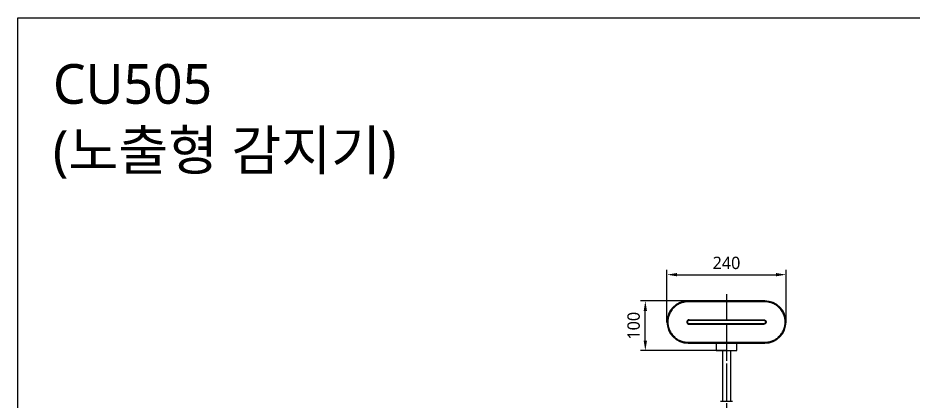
# Model space of a CAD drawing. Extents: x -2629 to 3156, y -2170 to 2130.
# Drawn here: x 56 to 1859, y 1358 to 2130 of the extents above; entities that cross this region are included whole.
import ezdxf

# ---------------------------------------------------------------- set-up
doc = ezdxf.new("R2010")
doc.units = 0
doc.header["$LTSCALE"] = 20
doc.header["$MEASUREMENT"] = 0
doc.linetypes.add('CENTER', pattern=[2, 1.25, -0.25, 0.25, -0.25])
doc.layers.get('0').update_dxf_attribs({"linetype": 'CONTINUOUS'})
doc.layers.get('DEFPOINTS').update_dxf_attribs({"linetype": 'CONTINUOUS'})
for name, color, linetype in [('4', 4, 'CONTINUOUS'), ('5', 5, 'CONTINUOUS'), ('CENTER', 2, 'CENTER')]:
    doc.layers.add(name, color=color, linetype=linetype)
doc.styles.add('GHS', font='romans', dxfattribs={"bigfont": 'ghs'})
doc.styles.get("Standard").update_dxf_attribs({"font": 'NanumGothic.ttf'})
doc.dimstyles.new('Standard$0', dxfattribs={"dimtxt": 0.18, "dimasz": 0.18, "dimexe": 0.18, "dimexo": 0.0625, "dimgap": 0.09, "dimtad": 0, "dimtih": 1, "dimtoh": 1, "dimdec": 4, "dimzin": 0, "dimdsep": 46, "dimtxsty": 'Standard', "dimcen": 0.09, "dimadec": 0, "dimazin": 0, "dimtfac": 1, "dimtdec": 4, "dimtofl": 0, "dimtmove": 0, "dimatfit": 3, "dimfxl": 0, "dimtolj": 1, "dimtzin": 0, "dimarcsym": 0})

# ---------------------------------------------------------------- blocks, each defined once
blk = doc.blocks.new('*D32')
at = {"color": 3, "lineweight": -2}
for p, q in [((1363, 1517.5), (1363, 1622.9)), ((1603, 1517.5), (1603, 1622.9)), ((1383, 1612.9), (1583, 1612.9))]:
    blk.add_line(p, q, dxfattribs=at)
at = {"color": 3}
for points in [[(1383, 1616.2), (1383, 1609.6), (1363, 1612.9)], [(1583, 1616.2), (1583, 1609.6), (1603, 1612.9)]]:
    blk.add_solid(points, dxfattribs=at)
at = {"layer": 'DEFPOINTS', "color": 0}
for p in [(1603, 1612.9), (1363, 1517.5), (1603, 1517.5)]:
    blk.add_point(p, dxfattribs=at)
at = {"color": 2, "insert": (1483, 1636.5), "char_height": 25, "attachment_point": 5}
blk.add_mtext('\\A1;240', dxfattribs=at)
blk = doc.blocks.new('*D33')
at = {"color": 3, "lineweight": -2}
for p, q in [((1405.5, 1560), (1309.5, 1560)), ((1319.5, 1480), (1319.5, 1540)), ((1483, 1460), (1309.5, 1460))]:
    blk.add_line(p, q, dxfattribs=at)
at = {"color": 3}
for points in [[(1316.2, 1540), (1322.9, 1540), (1319.5, 1560)], [(1316.2, 1480), (1322.9, 1480), (1319.5, 1460)]]:
    blk.add_solid(points, dxfattribs=at)
at = {"layer": 'DEFPOINTS', "color": 0}
for p in [(1319.5, 1560), (1405.5, 1560), (1483, 1460)]:
    blk.add_point(p, dxfattribs=at)
at = {"color": 2, "insert": (1296, 1510), "char_height": 25, "attachment_point": 5, "rotation": 90}
blk.add_mtext('\\A1;100', dxfattribs=at)

msp = doc.modelspace()

# ---------------------------------------------------------------- linework, layer by layer
at = {"color": 6, "linetype": 'Continuous'}
for p, q in [((1560.5, 1560), (1405.5, 1560)), ((1405.5, 1475), (1483, 1475)), ((1483, 1475), (1560.5, 1475))]:
    msp.add_line(p, q, dxfattribs=at)
for centre, start, end in [((1405.5, 1517.5), 90, 270), ((1560.5, 1517.5), 270, 90)]:
    msp.add_arc(centre, 42.5, start, end, dxfattribs=at)
msp.add_ellipse((1558.5, 1514.1), major_axis=(-1.06, 0), ratio=0.832382, start_param=1.561979, end_param=1.562708, dxfattribs=at)
for points, knots in [([(1405.5, 1558.2), (1405.5, 1558.2), (1405.5, 1558.2), (1404.8, 1558.2), (1404.1, 1558.2), (1402.7, 1558.1), (1402, 1558.1), (1400.6, 1557.9), (1400, 1557.9), (1398.9, 1557.7), (1398.6, 1557.6), (1397.9, 1557.5), (1397.6, 1557.4), (1396.6, 1557.2), (1395.9, 1557.1), (1393.9, 1556.6), (1392.6, 1556.1), (1388.7, 1554.7), (1386.3, 1553.5), (1381.6, 1550.6), (1379.4, 1548.9), (1375.4, 1545.1), (1373.6, 1543), (1370.5, 1538.5), (1369.2, 1536), (1367, 1531), (1366.2, 1528.3), (1365.3, 1524.3), (1364.9, 1521.6), (1364.7, 1517.5), (1364.9, 1513.3), (1365.4, 1510.6), (1366.2, 1506.6), (1367, 1504), (1369.2, 1498.9), (1370.5, 1496.5), (1373.7, 1492), (1375.5, 1489.9), (1379.4, 1486.1), (1381.6, 1484.4), (1386.3, 1481.5), (1388.7, 1480.3), (1392.6, 1478.9), (1393.9, 1478.5), (1395.9, 1477.9), (1396.6, 1477.8), (1397.6, 1477.6), (1397.9, 1477.5), (1398.6, 1477.4), (1398.9, 1477.3), (1400, 1477.2), (1400.6, 1477.1), (1402, 1476.9), (1402.7, 1476.9), (1404.1, 1476.8), (1404.7, 1476.8), (1405.8, 1476.8), (1406.4, 1476.8), (1407.6, 1476.8), (1408, 1476.8), (1408.5, 1476.8), (1409.1, 1476.8), (1409.5, 1476.8), (1410.6, 1476.8), (1411.4, 1476.8), (1413.8, 1476.8), (1415.3, 1476.8), (1420.1, 1476.8), (1423.2, 1476.8), (1432.7, 1476.8), (1438.9, 1476.8), (1451.5, 1476.8), (1464.1, 1476.8), (1483, 1476.8), (1501.9, 1476.8), (1514.5, 1476.8), (1523.9, 1476.8), (1527, 1476.8), (1533.3, 1476.8), (1536.5, 1476.8), (1542.8, 1476.8), (1545.9, 1476.8), (1550.6, 1476.8), (1552.2, 1476.8), (1554.6, 1476.8), (1555.4, 1476.8), (1556.5, 1476.8), (1556.9, 1476.8), (1557.5, 1476.8), (1558, 1476.8), (1558.2, 1476.8), (1558.5, 1476.8)], [0, 0, 0, 0, 0.000149, 0.000149, 0.005233, 0.005233, 0.010317, 0.010317, 0.0154, 0.0154, 0.017942, 0.017942, 0.020484, 0.020484, 0.025568, 0.025568, 0.035736, 0.035736, 0.056071, 0.056071, 0.076406, 0.076406, 0.096741, 0.096741, 0.117077, 0.117077, 0.137412, 0.137412, 0.147596, 0.157747, 0.167898, 0.178049, 0.178049, 0.198351, 0.198351, 0.218653, 0.218653, 0.238955, 0.238955, 0.259257, 0.259257, 0.27956, 0.27956, 0.289711, 0.289711, 0.294786, 0.294786, 0.297324, 0.297324, 0.299862, 0.299862, 0.304937, 0.304937, 0.310013, 0.310013, 0.315088, 0.315088, 0.317626, 0.320164, 0.322701, 0.325475, 0.325475, 0.330787, 0.330787, 0.34141, 0.34141, 0.362656, 0.362656, 0.405149, 0.405149, 0.490134, 0.490134, 0.575129, 0.660104, 0.745078, 0.830052, 0.830052, 0.872539, 0.872539, 0.915026, 0.915026, 0.957513, 0.957513, 0.978756, 0.978756, 0.989378, 0.989378, 0.994689, 0.994689, 0.997459, 1, 1, 1, 1]), ([(1407.5, 1558.2), (1407.2, 1558.2), (1406.5, 1558.2), (1405.8, 1558.2), (1405.5, 1558.2)], [0, 0, 0, 0, 0.515101, 1, 1, 1, 1]), ([(1558.5, 1476.8), (1558.8, 1476.8), (1559.6, 1476.8), (1560.2, 1476.8), (1561.3, 1476.8), (1561.9, 1476.8), (1563.3, 1476.9), (1564, 1476.9), (1565.4, 1477.1), (1566, 1477.2), (1567.4, 1477.4), (1568.1, 1477.5), (1569.4, 1477.8), (1570.1, 1477.9), (1572.1, 1478.4), (1573.4, 1478.9), (1577.3, 1480.3), (1579.7, 1481.5), (1584.4, 1484.4), (1586.6, 1486.1), (1590.6, 1489.9), (1592.4, 1492), (1595.5, 1496.5), (1596.8, 1498.9), (1599, 1504), (1599.8, 1506.6), (1600.7, 1510.7), (1601.1, 1513.4), (1601.3, 1517.5), (1601.1, 1521.6), (1600.7, 1524.3), (1599.8, 1528.4), (1599, 1531), (1596.8, 1536.1), (1595.5, 1538.5), (1592.4, 1543), (1590.6, 1545.1), (1586.6, 1548.9), (1584.4, 1550.6), (1579.8, 1553.5), (1577.3, 1554.7), (1573.5, 1556.1), (1572.1, 1556.5), (1570.2, 1557.1), (1569.5, 1557.2), (1568.5, 1557.4), (1568.1, 1557.5), (1567.5, 1557.6), (1567.1, 1557.7), (1566.1, 1557.8), (1565.4, 1557.9), (1564.1, 1558.1), (1563.4, 1558.1), (1562, 1558.2), (1561.3, 1558.2), (1560.3, 1558.2), (1559.6, 1558.2), (1558.5, 1558.2), (1557.7, 1558.2), (1556.8, 1558.2), (1555.4, 1558.2), (1554.6, 1558.2), (1552.3, 1558.2), (1550.7, 1558.2), (1546, 1558.2), (1542.8, 1558.2), (1533.4, 1558.2), (1527.1, 1558.2), (1514.5, 1558.2), (1501.9, 1558.2), (1483, 1558.2), (1464.1, 1558.2), (1451.5, 1558.2), (1439, 1558.2), (1432.7, 1558.2), (1423.2, 1558.2), (1420.1, 1558.2), (1415.4, 1558.2), (1413.8, 1558.2), (1411.4, 1558.2), (1410.6, 1558.2), (1409.3, 1558.2), (1408.4, 1558.2), (1407.8, 1558.2), (1407.5, 1558.2)], [0, 0, 0, 0, 0.002528, 0.005056, 0.005056, 0.010112, 0.010112, 0.015168, 0.015168, 0.020224, 0.020224, 0.025279, 0.025279, 0.030335, 0.030335, 0.040447, 0.040447, 0.060671, 0.060671, 0.080894, 0.080894, 0.101118, 0.101118, 0.121341, 0.121341, 0.141565, 0.141565, 0.151687, 0.161788, 0.17189, 0.181991, 0.181991, 0.202194, 0.202194, 0.222397, 0.222397, 0.242601, 0.242601, 0.262804, 0.262804, 0.283007, 0.283007, 0.293108, 0.293108, 0.298159, 0.298159, 0.300684, 0.300684, 0.30321, 0.30321, 0.30826, 0.30826, 0.313311, 0.313311, 0.318362, 0.318362, 0.320887, 0.323413, 0.325938, 0.333986, 0.333986, 0.34456, 0.34456, 0.365707, 0.365707, 0.408002, 0.408002, 0.492591, 0.492591, 0.57721, 0.661768, 0.746326, 0.830884, 0.830884, 0.915442, 0.915442, 0.957721, 0.957721, 0.978861, 0.978861, 0.98943, 0.98943, 0.997471, 1, 1, 1, 1]), ([(1407.3, 1521.8), (1407.3, 1521.8), (1407.2, 1521.8), (1407.2, 1521.8), (1407.2, 1521.8), (1407.1, 1521.8), (1407.1, 1521.8), (1407, 1521.8), (1406.9, 1521.8), (1406.9, 1521.8), (1406.8, 1521.8), (1406.8, 1521.8), (1406.7, 1521.7), (1406.6, 1521.7), (1406.5, 1521.7), (1406.5, 1521.7), (1406.4, 1521.7), (1406.3, 1521.7), (1406.2, 1521.6), (1406.1, 1521.6), (1406.1, 1521.6), (1406, 1521.5), (1405.9, 1521.5), (1405.8, 1521.5), (1405.7, 1521.4), (1405.6, 1521.4), (1405.5, 1521.3), (1405.4, 1521.3), (1405.3, 1521.2), (1405.2, 1521.1), (1405.1, 1521.1), (1405, 1521), (1404.9, 1520.9), (1404.7, 1520.8), (1404.6, 1520.7), (1404.5, 1520.7), (1404.4, 1520.6), (1404.3, 1520.5), (1404.2, 1520.3), (1404.1, 1520.2), (1404, 1520.1), (1403.9, 1520), (1403.9, 1519.8), (1403.8, 1519.7), (1403.7, 1519.5), (1403.6, 1519.3), (1403.5, 1519.1), (1403.4, 1518.9), (1403.3, 1518.7), (1403.3, 1518.5), (1403.2, 1518.3), (1403.2, 1518), (1403.2, 1517.8), (1403.2, 1517.5), (1403.2, 1517.3), (1403.2, 1517.1), (1403.2, 1517), (1403.2, 1516.8), (1403.3, 1516.6), (1403.3, 1516.4), (1403.4, 1516.2), (1403.5, 1516), (1403.6, 1515.7), (1403.7, 1515.5), (1403.8, 1515.3), (1403.9, 1515.1), (1404.1, 1514.9), (1404.3, 1514.7), (1404.4, 1514.5), (1404.5, 1514.4), (1404.5, 1514.4), (1404.6, 1514.3), (1404.6, 1514.3), (1404.7, 1514.2), (1404.7, 1514.2), (1404.8, 1514.1), (1404.8, 1514.1), (1404.9, 1514.1), (1404.9, 1514), (1405, 1514), (1405, 1514), (1405.1, 1513.9), (1405.1, 1513.9), (1405.2, 1513.9), (1405.3, 1513.8), (1405.3, 1513.8), (1405.4, 1513.8), (1405.4, 1513.7), (1405.5, 1513.7), (1405.5, 1513.7), (1405.6, 1513.6), (1405.7, 1513.6), (1405.7, 1513.6), (1405.8, 1513.6), (1405.8, 1513.5), (1405.9, 1513.5), (1406, 1513.5), (1406, 1513.5), (1406.1, 1513.4), (1406.1, 1513.4), (1406.2, 1513.4), (1406.3, 1513.4), (1406.3, 1513.4), (1406.4, 1513.3), (1406.4, 1513.3), (1406.5, 1513.3), (1406.6, 1513.3), (1406.6, 1513.3), (1406.7, 1513.3), (1406.8, 1513.3), (1406.8, 1513.2), (1406.9, 1513.2), (1406.9, 1513.2), (1407, 1513.2), (1407.1, 1513.2), (1407.1, 1513.2)], [0, 0, 0, 0, 0.002788, 0.005909, 0.009342, 0.013046, 0.016958, 0.021097, 0.025491, 0.030129, 0.035003, 0.040118, 0.045474, 0.05107, 0.056907, 0.062984, 0.0693, 0.075856, 0.082653, 0.089689, 0.096965, 0.104482, 0.112239, 0.120235, 0.128471, 0.136946, 0.145661, 0.154617, 0.163812, 0.173247, 0.182921, 0.192835, 0.202988, 0.213381, 0.224014, 0.234886, 0.245997, 0.256555, 0.267724, 0.279503, 0.291891, 0.30489, 0.318497, 0.332715, 0.347543, 0.36298, 0.379027, 0.395684, 0.412951, 0.430827, 0.449312, 0.468409, 0.488111, 0.508429, 0.521515, 0.535237, 0.549586, 0.564561, 0.580166, 0.596401, 0.613264, 0.630756, 0.648878, 0.66763, 0.687011, 0.707023, 0.727664, 0.748935, 0.770837, 0.775817, 0.780797, 0.785777, 0.790757, 0.795737, 0.800717, 0.805698, 0.810679, 0.815659, 0.82064, 0.825621, 0.830602, 0.835583, 0.840564, 0.845545, 0.850527, 0.855508, 0.86049, 0.865472, 0.870454, 0.875436, 0.880418, 0.8854, 0.890382, 0.895365, 0.900347, 0.90533, 0.910313, 0.915296, 0.920279, 0.925262, 0.930245, 0.935228, 0.940212, 0.945195, 0.950179, 0.955163, 0.960147, 0.965131, 0.970115, 0.9751, 0.980084, 0.985067, 0.990055, 0.995038, 1, 1, 1, 1]), ([(1407.5, 1520.8), (1407.4, 1520.8), (1407.1, 1520.8), (1406.8, 1520.7), (1406.4, 1520.6), (1405.9, 1520.4), (1405.2, 1520), (1404.7, 1519.3), (1404.3, 1518.5), (1404.2, 1518), (1404.2, 1517.3), (1404.3, 1516.6), (1404.7, 1515.8), (1405.2, 1515.1), (1405.9, 1514.6), (1406.6, 1514.3), (1407.2, 1514.2), (1407.4, 1514.2), (1407.5, 1514.2), (1407.5, 1514.2), (1407.5, 1514.2)], [0, 0, 0, 0, 0.033479, 0.066094, 0.109504, 0.158856, 0.212815, 0.33309, 0.409909, 0.454978, 0.503405, 0.595989, 0.66906, 0.758035, 0.84028, 0.936067, 0.971309, 0.999907, 0.999907, 1, 1, 1, 1]), ([(1407.5, 1521.8), (1407.5, 1521.8), (1407.5, 1521.8), (1407.5, 1521.8), (1407.4, 1521.8), (1407.4, 1521.8), (1407.4, 1521.8), (1407.4, 1521.8), (1407.4, 1521.8), (1407.4, 1521.8), (1407.3, 1521.8), (1407.3, 1521.8), (1407.3, 1521.8), (1407.3, 1521.8)], [0, 0, 0, 0, 0.072173, 0.16265, 0.256134, 0.337775, 0.397672, 0.43648, 0.472086, 0.544065, 0.67125, 0.835612, 1, 1, 1, 1]), ([(1412.2, 1521.8), (1424.4, 1521.8), (1436.6, 1521.8), (1461, 1521.8), (1473.2, 1521.8), (1497.6, 1521.8), (1515.8, 1521.8), (1537.2, 1521.8), (1546.3, 1521.8), (1550.9, 1521.8), (1552.4, 1521.8), (1555.5, 1521.8), (1557, 1521.8), (1558.5, 1521.8)], [0, 0, 0, 0, 0.25, 0.25, 0.5, 0.5, 0.75, 0.875, 0.9375, 0.9375, 0.96875, 0.96875, 1, 1, 1, 1]), ([(1558.5, 1521.8), (1558.5, 1521.8), (1558.6, 1521.8), (1558.6, 1521.8), (1558.7, 1521.8), (1558.7, 1521.8), (1558.8, 1521.8), (1558.9, 1521.8), (1559.1, 1521.8), (1559.2, 1521.8), (1559.3, 1521.7), (1559.4, 1521.7), (1559.4, 1521.7), (1559.5, 1521.7), (1559.5, 1521.7), (1559.8, 1521.6), (1560.4, 1521.4), (1561.2, 1520.9), (1561.9, 1520.3), (1562.4, 1519.5), (1562.8, 1518.5), (1562.9, 1517.5), (1562.8, 1516.5), (1562.4, 1515.5), (1561.9, 1514.7), (1561.3, 1514.2), (1560.8, 1513.8), (1560.3, 1513.6), (1559.9, 1513.4), (1559.6, 1513.3), (1559.4, 1513.3), (1559.3, 1513.3), (1559.1, 1513.2), (1558.9, 1513.2), (1558.8, 1513.2), (1558.7, 1513.2), (1558.7, 1513.2), (1558.6, 1513.2), (1558.6, 1513.2), (1558.5, 1513.2), (1558.5, 1513.2)], [0, 0, 0, 0, 0.006412, 0.008084, 0.015881, 0.015881, 0.015881, 0.03125, 0.046806, 0.046806, 0.062371, 0.062371, 0.070153, 0.070153, 0.077934, 0.077934, 0.140307, 0.210686, 0.281071, 0.351434, 0.421822, 0.500017, 0.578189, 0.648619, 0.718963, 0.789332, 0.824522, 0.859734, 0.902727, 0.922139, 0.922139, 0.95328, 0.95328, 0.968799, 0.98418, 0.98418, 0.99155, 0.99242, 0.993704, 1, 1, 1, 1]), ([(1558.5, 1514.2), (1558.6, 1514.2), (1558.9, 1514.2), (1559.4, 1514.3), (1559.9, 1514.5), (1560.5, 1514.9), (1561.1, 1515.4), (1561.4, 1515.9), (1561.6, 1516.4), (1561.8, 1517.1), (1561.8, 1517.8), (1561.7, 1518.6), (1561.3, 1519.3), (1560.8, 1520), (1560.1, 1520.4), (1559.6, 1520.6), (1559.3, 1520.7), (1558.9, 1520.8), (1558.6, 1520.8), (1558.5, 1520.8)], [0, 0, 0, 0, 0.036828, 0.078462, 0.137998, 0.195976, 0.292454, 0.343896, 0.394465, 0.435908, 0.546427, 0.608312, 0.661918, 0.780185, 0.848065, 0.890265, 0.9286, 0.964057, 1, 1, 1, 1]), ([(1407.1, 1513.2), (1407.1, 1513.2), (1407.1, 1513.2), (1407.1, 1513.2), (1407.2, 1513.2), (1407.2, 1513.2), (1407.2, 1513.2), (1407.2, 1513.2), (1407.3, 1513.2), (1407.3, 1513.2), (1407.3, 1513.2)], [0, 0, 0, 0, 0.126589, 0.254274, 0.382281, 0.509837, 0.636165, 0.760487, 0.882025, 1, 1, 1, 1]), ([(1407.3, 1513.2), (1407.3, 1513.2), (1407.3, 1513.2), (1407.3, 1513.2), (1407.3, 1513.2), (1407.4, 1513.2), (1407.4, 1513.2), (1407.4, 1513.2), (1407.4, 1513.2), (1407.4, 1513.2), (1407.4, 1513.2), (1407.4, 1513.2), (1407.5, 1513.2), (1407.5, 1513.2), (1407.5, 1513.2)], [0, 0, 0, 0, 0.083617, 0.179141, 0.277852, 0.371031, 0.449953, 0.505901, 0.5355, 0.556178, 0.590423, 0.660783, 0.789799, 1, 1, 1, 1]), ([(1407.5, 1514.2), (1407.5, 1514.2), (1407.5, 1514.2), (1457.8, 1514.2), (1508.2, 1514.2), (1558.5, 1514.2)], [0, 0, 0, 0, 0.000006, 0.000006, 1, 1, 1, 1]), ([(1407.5, 1513.2), (1409.1, 1513.2), (1410.6, 1513.2), (1413.8, 1513.2), (1415.4, 1513.2), (1420.1, 1513.2), (1423.2, 1513.2), (1432.7, 1513.2), (1439, 1513.2), (1470.4, 1513.2), (1495.6, 1513.2), (1523.9, 1513.2), (1527, 1513.2), (1533.3, 1513.2), (1536.5, 1513.2), (1542.8, 1513.2), (1545.9, 1513.2), (1550.6, 1513.2), (1552.2, 1513.2), (1555, 1513.2), (1556.1, 1513.2), (1557.3, 1513.2)], [0, 0, 0, 0, 0.031489, 0.031489, 0.062985, 0.062985, 0.125976, 0.125976, 0.251958, 0.251958, 0.755886, 0.755886, 0.818878, 0.818878, 0.881868, 0.881868, 0.944859, 0.944859, 0.976355, 0.976355, 1, 1, 1, 1]), ([(1557.3, 1513.2), (1557.5, 1513.2), (1557.9, 1513.2), (1558.4, 1513.2), (1558.5, 1513.2)], [0, 0, 0, 0, 0.522212, 1, 1, 1, 1]), ([(1390.6, 1477.7), (1389.9, 1478), (1388.5, 1478.6), (1386.8, 1479.3), (1385.8, 1479.8), (1385.6, 1480)], [0, 0, 0, 0, 0.395911, 0.862919, 1, 1, 1, 1]), ([(1580.4, 1479.9), (1579.8, 1479.6), (1578.9, 1479.2), (1577.9, 1478.7), (1577.5, 1478.5)], [0, 0, 0, 0, 0.597177, 1, 1, 1, 1]), ([(1582.9, 1481.4), (1582.3, 1481), (1581.5, 1480.6), (1580.7, 1480.1), (1580.4, 1479.9)], [0, 0, 0, 0, 0.663951, 1, 1, 1, 1]), ([(1483, 1475), (1480.2, 1475), (1474.7, 1475), (1466.7, 1475), (1459.2, 1475), (1452.3, 1475), (1445.9, 1475), (1440.1, 1475), (1434.8, 1475), (1430, 1475), (1425.8, 1475), (1422.2, 1475), (1419, 1475), (1416.4, 1475), (1414.4, 1475), (1412.9, 1475), (1411.9, 1475), (1411.3, 1475), (1410.8, 1475), (1410.3, 1475), (1409.7, 1475), (1409.1, 1475), (1408.5, 1475), (1407.8, 1475), (1407.2, 1475), (1406.4, 1475), (1405.7, 1475), (1404.9, 1475), (1404.1, 1475), (1403.3, 1475.1), (1402.4, 1475.1), (1401.5, 1475.2), (1400.5, 1475.3), (1399.6, 1475.4), (1399, 1475.5), (1398.7, 1475.5)], [0, 0, 0, 0, 0.101218, 0.196025, 0.284421, 0.366406, 0.44198, 0.511143, 0.573895, 0.630235, 0.680165, 0.723683, 0.76079, 0.791486, 0.815773, 0.833642, 0.845099, 0.850149, 0.856052, 0.862333, 0.868995, 0.876033, 0.883443, 0.891214, 0.899337, 0.907801, 0.916619, 0.925813, 0.935415, 0.945454, 0.955915, 0.966763, 0.977957, 0.989483, 1, 1, 1, 1]), ([(1462, 1460), (1462, 1460), (1462, 1460), (1462.1, 1460), (1462.3, 1460), (1462.8, 1460), (1463.5, 1460), (1465.2, 1460), (1466.4, 1460), (1469.1, 1460), (1470.7, 1460), (1474.1, 1460), (1475.9, 1460), (1479.5, 1460), (1481.3, 1460), (1484.7, 1460), (1486.5, 1460), (1490.1, 1460), (1491.9, 1460), (1495.3, 1460), (1496.9, 1460), (1499.6, 1460), (1500.8, 1460), (1502.6, 1460), (1503.2, 1460), (1503.7, 1460), (1503.9, 1460), (1504, 1460), (1504, 1460), (1504, 1460)], [0, 0, 0, 0, 0.041678, 0.041678, 0.083356, 0.083356, 0.166713, 0.166713, 0.250069, 0.250069, 0.333426, 0.333426, 0.416782, 0.416782, 0.500139, 0.500139, 0.583495, 0.583495, 0.666852, 0.666852, 0.750208, 0.750208, 0.833565, 0.833565, 0.916921, 0.916921, 0.9586, 0.9586, 1, 1, 1, 1])]:
    msp.add_open_spline(points, degree=3, knots=knots, dxfattribs=at)
msp.add_rational_spline([(1407.5, 1521.8), (1409.1, 1521.8), (1410.7, 1521.8), (1412.2, 1521.8)], [0.999999975489, 0.999999975492, 0.99999997549, 0.999999975493], degree=3, dxfattribs=at)
for points, degree in [([(1558.5, 1520.8), (1508.2, 1520.8), (1457.8, 1520.8), (1407.5, 1520.8)], 3), ([(1385.6, 1480), (1385.3, 1480.1), (1385.1, 1480.2), (1384.8, 1480.4)], 3), ([(1462, 1474.9), (1462, 1460)], 1), ([(1504, 1460), (1504, 1474.9)], 1)]:
    msp.add_open_spline(points, degree=degree, dxfattribs=at)
at = {"layer": '4'}
for p, q in [((1475.1, 1460), (1475.1, 1358.2)), ((1490.9, 1460), (1490.9, 1358.2)), ((1471, 1358.2), (1495, 1358.2)), ((1475.1, 1358.2), (1490.9, 1358.2))]:
    msp.add_line(p, q, dxfattribs=at)
at = {"layer": '5'}
msp.add_lwpolyline([(55.7, 2130.3), (3155.7, 2130.3), (3155.7, 30.3), (55.7, 30.3)], close=True, dxfattribs=at)
at = {"layer": 'CENTER', "color": 2, "linetype": 'CENTER', "ltscale": 2}
msp.add_line((1483, 1573.4), (1483, 353.5), dxfattribs=at)
at = {"layer": 'CENTER', "color": 2, "linetype": 'CENTER'}
msp.add_line((1483, 1514.1), (1483, 1322.3), dxfattribs=at)

# ---------------------------------------------------------------- texts
at = {"insert": (126.2, 2037.2), "char_height": 80, "width": 822.648, "attachment_point": 1, "style": 'GHS'}
msp.add_mtext('{\\fNanumGothic|b0|i0|c0|p50;CU\\fNanumGothic|b0|i0|c129|p50;505\\P(\\fGulim|b0|i0|c129|p50;노출형\\fNanumGothic|b0|i0|c129|p50; \\fGulim|b0|i0|c129|p50;감지기\\fNanumGothic|b0|i0|c129|p50;)}', dxfattribs=at)

# ---------------------------------------------------------------- dimensions: what is measured, and where the dimension line sits
at = {"color": 32}
dim = msp.add_linear_dim(base=(1603, 1612.9), p1=(1363, 1517.5), p2=(1603, 1517.5), dimstyle='Standard$0', override={"dimtxt": 25, "dimasz": 20, "dimexe": 10, "dimexo": 0, "dimgap": 10, "dimtad": 1, "dimtih": 0, "dimdec": 0, "dimzin": 8, "dimclrd": 3, "dimclre": 3, "dimclrt": 2, "dimtdec": 0, "dimtix": 1, "dimtofl": 1, "dimarcsym": 1}, dxfattribs=at)
dim.commit()
dim.dimension.update_dxf_attribs({"geometry": '*D32', "text_midpoint": (1483, 1636.5)})
dim = msp.add_linear_dim(base=(1319.5, 1560), p1=(1483, 1460), p2=(1405.5, 1560), angle=90, dimstyle='Standard$0', override={"dimtxt": 25, "dimasz": 20, "dimexe": 10, "dimexo": 0, "dimgap": 10, "dimtad": 1, "dimtih": 0, "dimdec": 0, "dimzin": 8, "dimclrd": 3, "dimclre": 3, "dimclrt": 2, "dimtdec": 0, "dimtix": 1, "dimtofl": 1, "dimarcsym": 1}, dxfattribs=at)
dim.commit()
dim.dimension.update_dxf_attribs({"geometry": '*D33', "text_midpoint": (1296, 1510)})

doc.saveas('drawing.dxf')
